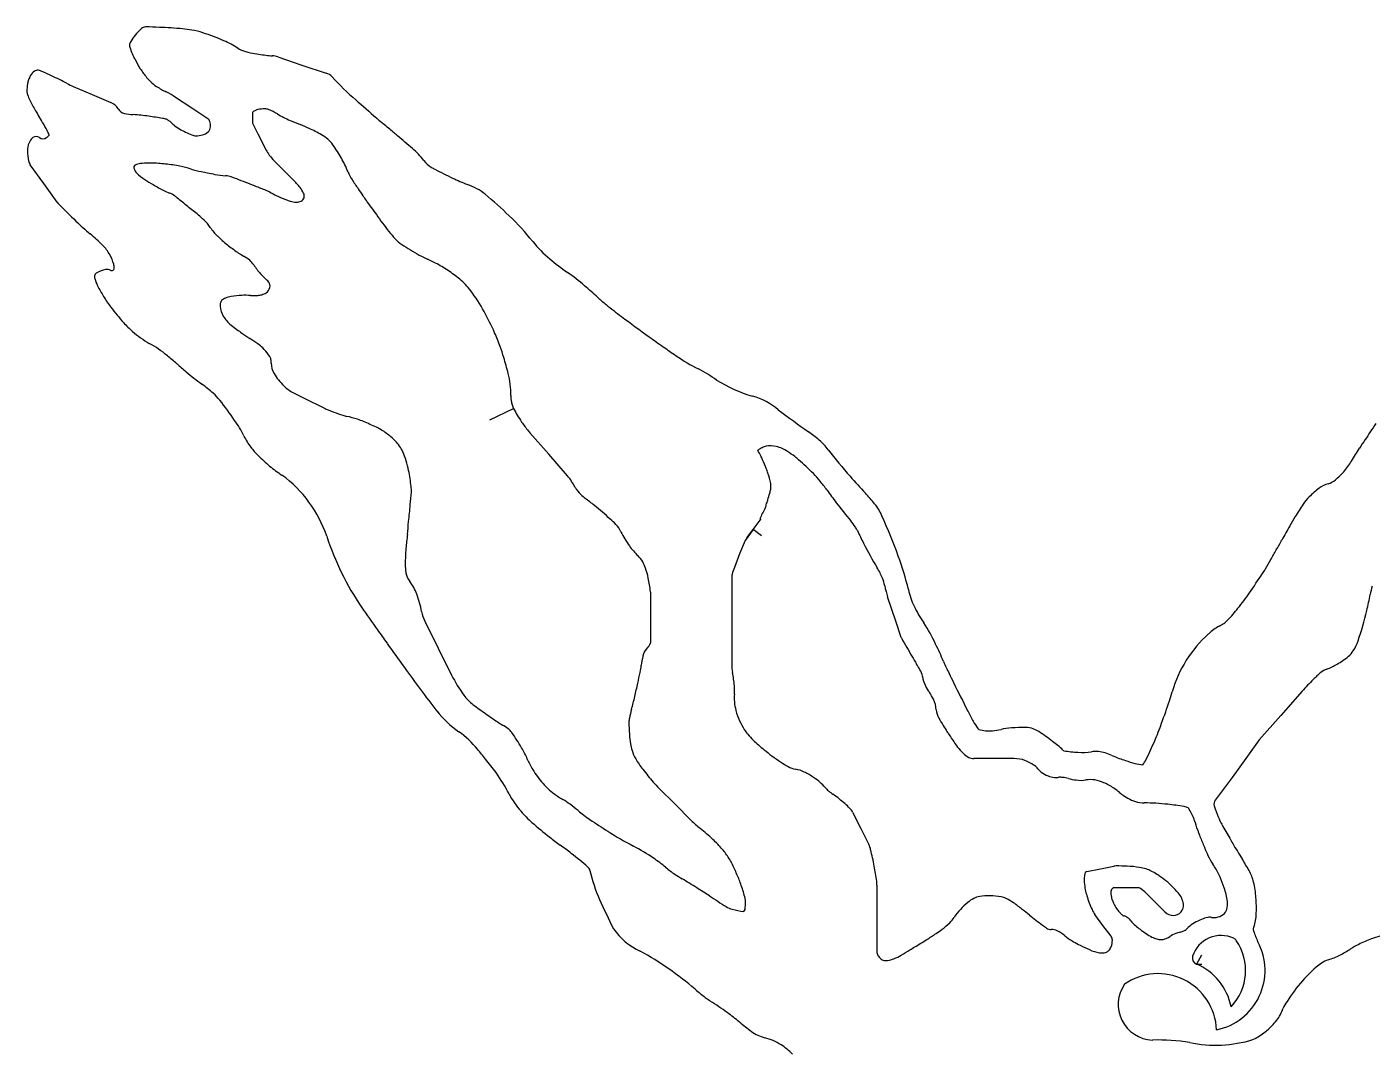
# Model space of a CAD drawing. Header units: metres. Extents: x 0 to 10.4, y -7.4 to 0.
# Drawn here: x -0.01 to 6.41, y -4.89 to 0.01 of the extents above; entities that cross this region are included whole.
import ezdxf

# ---------------------------------------------------------------- set-up
doc = ezdxf.new("R2010")
doc.units = ezdxf.units.M

msp = doc.modelspace()

# ---------------------------------------------------------------- linework, layer by layer
at = {"layer": 'CUT'}
for p, q in [((1.189, -0.135), (1.304, -0.174)), ((1.304, -0.174), (1.42, -0.212)), ((0.213, -0.276), (0.303, -0.315)), ((0.303, -0.315), (0.393, -0.353)), ((0.778, -0.379), (0.701, -0.328)), ((0.855, -0.43), (0.778, -0.379)), ((1.068, -0.399), (1.068, -0.425)), ((1.068, -0.425), (1.068, -0.451)), ((1.068, -0.451), (1.094, -0.502)), ((1.094, -0.502), (1.133, -0.579)), ((1.171, -0.63), (1.222, -0.682)), ((0.072, -0.738), (0.008, -0.649)), ((1.222, -0.682), (1.261, -0.72)), ((0.136, -0.828), (0.072, -0.738)), ((1.261, -1.735), (1.312, -1.76)), ((1.312, -1.76), (1.415, -1.812)), ((2.201, -1.866), (2.314, -1.812)), ((2.481, -2.03), (2.391, -1.927)), ((2.571, -2.133), (2.481, -2.03)), ((3.49, -2.004), (3.479, -2.011)), ((3.493, -2.338), (3.455, -2.389)), ((3.488, -2.338), (3.493, -2.338)), ((3.456, -2.389), (3.418, -2.441)), ((3.455, -2.389), (3.425, -2.429)), ((3.496, -2.419), (3.456, -2.389)), ((3.418, -2.441), (3.392, -2.505)), ((3.392, -2.505), (3.367, -2.569)), ((3.354, -2.62), (3.354, -2.646)), ((3.354, -2.646), (3.354, -2.749)), ((2.969, -2.826), (2.969, -2.71)), ((3.354, -2.749), (3.354, -2.813)), ((4.137, -2.826), (4.098, -2.71)), ((3.354, -2.813), (3.354, -2.89)), ((1.89, -2.826), (1.954, -2.954)), ((2.969, -2.916), (2.969, -2.826)), ((4.163, -2.903), (4.137, -2.826)), ((5.629, -2.886), (5.631, -2.884)), ((3.354, -2.89), (3.354, -2.954)), ((1.954, -2.954), (2.018, -3.083)), ((3.354, -2.954), (3.354, -3.031)), ((6.076, -3.16), (5.973, -3.275)), ((5.973, -3.275), (5.87, -3.391)), ((4.528, -3.337), (4.533, -3.342)), ((5.87, -3.391), (5.806, -3.481)), ((4.573, -3.481), (4.509, -3.481)), ((4.625, -3.481), (4.573, -3.481)), ((4.702, -3.481), (4.625, -3.481)), ((5.277, -3.505), (5.316, -3.51)), ((5.806, -3.481), (5.742, -3.571)), ((5.742, -3.571), (5.665, -3.673)), ((3.084, -3.699), (3.007, -3.622)), ((3.161, -3.776), (3.084, -3.699)), ((5.665, -3.673), (5.661, -3.679)), ((3.931, -3.737), (3.97, -3.814)), ((3.97, -3.814), (4.009, -3.891)), ((5.048, -4.02), (5.113, -4.007)), ((5.113, -4.007), (5.177, -3.994)), ((4.047, -4.084), (4.047, -4.174)), ((5.241, -4.097), (5.177, -4.097)), ((5.292, -4.097), (5.241, -4.097)), ((5.369, -4.161), (5.331, -4.123)), ((5.421, -4.212), (5.369, -4.161)), ((3.412, -4.21), (3.418, -4.2)), ((4.047, -4.174), (4.047, -4.302)), ((5.125, -4.277), (5.087, -4.225)), ((5.164, -4.328), (5.125, -4.277)), ((4.047, -4.302), (4.047, -4.379)), ((4.047, -4.379), (4.047, -4.405)), ((5.595, -4.418), (5.571, -4.461)), ((5.571, -4.461), (5.596, -4.462)), ((5.36, -4.823), (5.362, -4.823)), ((5.54, -4.835), (5.539, -4.835)), ((5.84, -4.821), (5.844, -4.819))]:
    msp.add_line(p, q, dxfattribs=at)
for centre, radius, start, end in [((0.853186, -0.325205), 0.452905, 133.925, 139.655), ((0.552776, -0.012142), 0.019039, 107.661, 136.35), ((0.5599, -0.033699), 0.041743, 92.6086, 108.001), ((0.550947, -1.31476), 1.32278, 86.8341, 89.6945), ((0.469849, -3.32197), 3.33154, 85.4351, 87.348), ((0.520355, -0.080142), 0.038457, 150.149, 166.248), ((0.795161, -0.262047), 0.367944, 141.301, 146.879), ((0.686281, -0.507235), 0.508574, 79.6101, 84.5029), ((0.720418, -0.36484), 0.362444, 72.0697, 80.8586), ((0.40322, -1.29895), 1.34891, 66.9207, 71.4658), ((0.770282, -0.442683), 0.417293, 56.9273, 67.1984), ((0.512016, -0.08), 0.03038, 162.767, 197.233), ((0.840435, 0.027659), 0.375991, 198.076, 207.852), ((1.06369, 0.008133), 0.120596, 236.994, 256.236), ((1.17358, 0.375126), 0.503569, 254.027, 256.732), ((1.32075, 1.30042), 1.4396, 259.483, 261.139), ((1.2142, 0.545975), 0.677837, 260.215, 265.752), ((1.4328, 0.348352), 1.04958, 208.223, 210.986), ((0.744041, -0.059171), 0.249363, 212.186, 217.798), ((1.15681, -0.230962), 0.101218, 71.4549, 85.9252), ((0.112783, -0.283838), 0.119612, 160.546, 169.967), ((0.121934, -0.284157), 0.128376, 152.561, 161.772), ((0.062, -0.254), 0.061294, 123.69, 151.763), ((0.042106, -0.223977), 0.025278, 81.1385, 123.919), ((0.009773, -0.350928), 0.156187, 68.1114, 76.5883), ((-0.166596, -0.780502), 0.620554, 63.5303, 67.7875), ((-1.02782, -2.59313), 2.62729, 62.5328, 64.3371), ((0.839536, 0.002205), 0.362575, 216.213, 224.516), ((0.714635, -0.115707), 0.190877, 225.564, 237.116), ((1.39903, -0.275391), 0.066768, 42.8303, 71.6992), ((2.54407, 0.782927), 1.49245, 222.742, 228.799), ((0.21978, -0.299857), 0.227782, 170.688, 179.785), ((0.042783, -0.297759), 0.050798, 181.399, 199.84), ((0.201554, -0.242939), 0.218764, 199.233, 206.632), ((0.369511, 0.085237), 0.393685, 241.887, 246.575), ((0.830157, 0.058048), 0.399522, 236.732, 244.316), ((0.487298, -0.639418), 0.37769, 55.5413, 63.3003), ((0.776647, 0.034343), 0.857192, 205.968, 209.826), ((0.363206, -0.423177), 0.07624, 31.8016, 66.9958), ((0.468672, -0.359501), 0.046972, 210.018, 255.612), ((1.12501, -0.544093), 0.161106, 89.2917, 101.097), ((1.12741, -0.436069), 0.053071, 70.6379, 90.4374), ((112.138, 125.568), 167.571, 228.709, 228.754), ((1.63082, 0.579664), 1.87007, 211.305, 212.35), ((-2.11936, -1.74701), 2.54338, 30.504, 31.4235), ((0.503455, -0.193682), 0.216364, 257.602, 268.82), ((0.463617, -1.08354), 0.674469, 80.6668, 86.9929), ((-0.083138, -4.97131), 4.60034, 80.9687, 81.8001), ((0.624626, -0.538308), 0.111241, 76.8147, 82.5756), ((0.627302, -0.502296), 0.075776, 61.0332, 72.5696), ((0.637258, -0.490165), 0.060407, 51.3333, 63.7243), ((0.644496, -0.480504), 0.048342, 39.1232, 50.8768), ((0.84168, -0.450592), 0.024525, 18.0338, 57.1034), ((0.808081, -0.462741), 0.060245, 354.036, 19.1276), ((1.13029, -0.485824), 0.10686, 116.269, 125.659), ((1.10348, -0.429193), 0.044221, 102.378, 117.588), ((1.04679, -0.63491), 0.267583, 58.4011, 68.4688), ((1.47735, 0.088821), 0.574581, 239.647, 246.474), ((2.16645, 1.69869), 2.32572, 246.74, 248.021), ((1.91818, -0.107146), 0.410906, 230.894, 231.787), ((3.48527, 1.66648), 2.77709, 229.018, 229.779), ((-0.503505, -0.79121), 0.666012, 26.2155, 30.2192), ((0.033295, -0.445753), 0.090477, 304.853, 314.758), ((0.059588, -0.516565), 0.039585, 13.9826, 29.6203), ((0.094155, -0.507385), 0.003864, 317.413, 5.7173), ((0.717504, -0.420496), 0.046163, 219.727, 230.273), ((0.764156, -0.367371), 0.116854, 229.329, 234.921), ((1.28629, 0.434281), 1.07349, 236.705, 238.6), ((0.871764, -0.242767), 0.279623, 238.821, 243.958), ((0.937677, -0.11195), 0.4261, 243.717, 247.992), ((0.798, -0.459), 0.052, 247.38, 270), ((0.797, -0.381125), 0.129879, 270.441, 284.264), ((0.816374, -0.449798), 0.058579, 282.447, 313.91), ((0.830396, -0.465146), 0.037801, 314.732, 354.148), ((0.599115, -2.14207), 1.82256, 66.0831, 67.5197), ((1.07226, -1.07164), 0.652233, 60.1394, 65.9563), ((1.28664, -0.694348), 0.218299, 49.6427, 59.6324), ((-3.42579, -6.62016), 8.01332, 49.8512, 50.308), ((0.252953, -2.28134), 2.32493, 49.593, 50.2052), ((-18.2808, -23.909), 30.8075, 49.2453, 49.4194), ((0.094861, -0.581795), 0.099885, 158.384, 181.265), ((0.057663, -0.566097), 0.059527, 129.25, 159.242), ((0.036, -0.542015), 0.027215, 53.991, 126.009), ((0.0685, -0.497996), 0.027503, 233.135, 306.865), ((1.33961, -0.633667), 0.137761, 35.3308, 50.0879), ((0.937251, -0.920218), 0.631729, 28.5808, 35.4299), ((1.56992, -0.878955), 0.40297, 38.3368, 49.6172), ((0.276317, -0.577839), 0.281384, 181.255, 190.89), ((0.044559, -0.621974), 0.045464, 191.451, 216.474), ((1.2738, -0.507685), 0.157834, 206.861, 217.149), ((1.35217, -0.452369), 0.253726, 216.418, 224.434), ((0.85696, -0.971012), 0.726563, 23.3535, 29.0692), ((1.99782, -0.541836), 0.14178, 217.936, 237.191), ((0.511669, -0.661967), 0.009717, 142.111, 174.286), ((0.526783, -0.659054), 0.024859, 184.489, 203.583), ((0.551479, -0.654112), 0.049759, 197.409, 224.518), ((0.51525, -0.660786), 0.012226, 105.418, 156.954), ((0.550155, -0.761775), 0.119055, 93.9277, 108.692), ((0.675488, -0.528387), 0.226347, 225.202, 237.838), ((0.579608, -1.32924), 0.687272, 89.4671, 93.1368), ((0.590175, -1.04923), 0.407255, 85.9412, 90.5873), ((0.486168, -2.29592), 1.65824, 83.009, 85.4055), ((0.637228, -1.03704), 0.390356, 77.4574, 82.5266), ((0.549884, -1.4149), 0.778176, 73.1847, 77.2217), ((0.953336, -0.047837), 0.647218, 254.006, 258.473), ((1.72155, 3.58309), 4.35851, 258.116, 258.505), ((2.11251, 5.69343), 6.50453, 258.835, 259.158), ((1.0039, -0.047134), 0.657976, 259.943, 264.427), ((0.919612, -0.878119), 0.177295, 74.8323, 83.3966), ((1.75613, -0.587176), 0.251131, 202.431, 211.931), ((2.01937, -0.513218), 0.177529, 236.35, 242.719), ((3.78868, 2.96742), 4.08205, 243.04, 244.371), ((1.55531, 0.861811), 1.87156, 237.692, 239.093), ((0.995551, -0.103081), 0.756321, 237.932, 240.141), ((0.854936, -0.327496), 0.491794, 241.331, 248.162), ((0.910931, -0.878185), 0.179825, 66.7206, 72.1673), ((-0.922019, -5.80355), 5.43498, 68.5216, 69.4927), ((-3.34759, -11.9675), 12.059, 68.2498, 68.5207), ((0.874248, -1.3761), 0.657186, 66.8134, 67.9468), ((0.938601, -1.04267), 0.456135, 38.616, 45.0243), ((1.14753, -0.869703), 0.185, 27.2488, 37.1427), ((4.02556, 0.884673), 2.95602, 212.878, 213.899), ((3.0058, 0.210799), 1.73379, 214.211, 215.54), ((2.59517, 0.525387), 1.36418, 245.202, 248.401), ((1.87463, -1.28221), 0.581749, 62.9714, 67.9532), ((2.04496, -0.947311), 0.206025, 49.7782, 62.8417), ((0.186925, -0.790503), 0.063241, 216.365, 226.007), ((0.631145, -0.888079), 0.11181, 54.5462, 68.568), ((0.465045, -1.08635), 0.370217, 48.9856, 51.4033), ((-3.56119, -6.14585), 6.83588, 50.7923, 51.3526), ((1.06319, -0.95336), 0.194333, 63.7952, 68.946), ((1.59963, 0.054192), 0.947245, 241.594, 243.974), ((1.33684, -0.476928), 0.354689, 244.475, 248.528), ((1.63576, 0.231156), 1.12321, 247.559, 249.805), ((1.2767, -0.743118), 0.084882, 250.235, 270.2), ((1.27671, -0.771265), 0.056736, 270.293, 294.237), ((1.28725, -0.797715), 0.028319, 296.767, 340.861), ((1.28802, -0.798271), 0.027404, 341.425, 28.9637), ((4.04094, 0.854574), 2.95133, 214.028, 214.545), ((24.9239, 15.9291), 28.7061, 215.692, 215.86), ((0.701386, -2.55435), 2.30072, 46.228, 50.0734), ((5.79007, 4.79693), 7.97617, 224.928, 225.766), ((-3.11622, -5.74552), 6.24507, 51.0465, 51.6339), ((-0.514518, -2.40627), 2.01407, 47.8526, 48.8803), ((3.81562, 0.647777), 2.64699, 215.438, 217.62), ((1.45174, -1.77772), 1.22084, 38.6637, 46.4422), ((1.01682, -0.104836), 1.1343, 225.798, 230.414), ((0.737035, -1.02904), 0.153162, 31.9461, 49.2565), ((1.05063, -0.830557), 0.217976, 212.601, 227.01), ((-0.289614, -1.6759), 0.908994, 44.9235, 50.0556), ((1.30516, -0.583909), 0.572228, 225.208, 229.034), ((1.86066, 0.133469), 1.47899, 231.005, 233.407), ((2.16053, -0.619907), 0.56224, 218.252, 222.951), ((1.87422, -0.885182), 0.171932, 223.256, 236.77), ((2.85998, -0.652005), 0.582044, 218.584, 230.019), ((0.214292, -1.17538), 0.198764, 29.6674, 45.3409), ((0.237679, -1.1647), 0.173173, 13.5946, 30.428), ((1.1889, -0.786892), 0.339713, 231.839, 241.346), ((0.96452, -1.20972), 0.13905, 48.8606, 63.7593), ((2.33044, -0.217076), 0.980918, 235.865, 241.607), ((2.27161, -0.292848), 0.886429, 242.623, 245.428), ((0.401364, -1.31152), 0.166113, 101.939, 117.369), ((0.373871, -1.19084), 0.042401, 63.1825, 99.3252), ((0.397593, -1.1448), 0.009397, 240.738, 333.467), ((0.324024, -1.14223), 0.083979, 359.478, 12.5404), ((0.398, -1.143), 0.01, 323.13, 0), ((0.968283, -1.19513), 0.12577, 32.8008, 45.778), ((1.46901, -0.858015), 0.477899, 214.253, 220.755), ((1.50959, -1.93331), 0.922413, 62.1153, 64.7546), ((1.61717, -1.72572), 0.688613, 56.124, 61.9485), ((1.62257, -1.72963), 0.688883, 50.9031, 56.678), ((3.23837, -0.202211), 1.16983, 229.973, 235.216), ((0.349004, -1.1835), 0.034081, 165.557, 194.443), ((0.334823, -1.18122), 0.019824, 119.704, 161.717), ((0.475232, -1.1506), 0.164525, 194.573, 207.276), ((1.24951, -1.04849), 0.187278, 220.452, 229.548), ((1.04799, -1.28801), 0.125742, 39.5142, 50.4858), ((1.12206, -1.22726), 0.029958, 345.037, 40.0207), ((1.85556, -1.43753), 0.31528, 36.4998, 50.2882), ((1.94574, -2.05048), 1.08562, 49.4161, 54.8339), ((0.935053, -0.922095), 0.677981, 206.631, 211.665), ((0.97321, -0.893307), 0.725585, 212.018, 216.904), ((0.987373, -1.40917), 0.1329, 99.2544, 110.883), ((1.04715, -1.74798), 0.476937, 93.6238, 99.7958), ((1.03013, -1.60293), 0.331191, 84.9996, 92.2725), ((1.0702, -1.05208), 0.221208, 267.097, 276.176), ((1.09105, -1.19165), 0.080405, 272.103, 285.843), ((1.0791, -1.16695), 0.107529, 288.375, 300.081), ((1.11157, -1.22559), 0.040539, 301.915, 346.577), ((1.48128, -1.72599), 0.787779, 28.5903, 37.1722), ((1.23493, -2.91009), 2.20096, 47.7071, 49.921), ((3.2916, -0.661121), 0.846644, 227.167, 230.669), ((1.30609, -0.639672), 1.14408, 217.051, 221.784), ((1.00616, -1.3195), 0.092274, 177.205, 182.795), ((0.939178, -1.313), 0.025257, 175.458, 184.542), ((1.03178, -1.3123), 0.11836, 185.671, 209.73), ((0.939101, -1.3148), 0.025387, 135.479, 171.39), ((0.958207, -1.33487), 0.053089, 110.057, 134.494), ((4.31711, 0.609353), 2.47935, 230.946, 233.087), ((0.789994, -1.09999), 0.452518, 221.866, 229.482), ((1.05657, -1.29865), 0.146653, 209.559, 231.863), ((0.531703, -2.2244), 1.86016, 24.6018, 28.0736), ((7.53686, 4.9438), 7.87879, 233.297, 234.494), ((0.810722, -1.08693), 0.475975, 228.607, 240.453), ((1.80781, -0.320752), 1.3798, 232.403, 233.857), ((1.52823, -0.736284), 0.879546, 232.599, 234.462), ((1.59219, -0.631461), 1.00206, 234.97, 237.65), ((1.54083, -1.76759), 0.752474, 19.5332, 24.9649), ((6.95222, 4.06485), 6.82381, 234.204, 234.885), ((0.318115, -1.96908), 0.534418, 49.9485, 61.1477), ((0.565623, -2.26475), 0.927064, 55.2535, 58.065), ((0.992753, -1.64266), 0.172498, 43.9224, 54.0595), ((0.859695, -1.77639), 0.361127, 37.8109, 44.561), ((1.12187, -1.91359), 1.19615, 16.7934, 19.4142), ((6.4282, 3.32086), 5.9138, 234.891, 235.622), ((-1.72406, -4.42095), 3.72536, 49.2441, 50.1716), ((2.99192, 1.00107), 3.46073, 228.704, 229.666), ((1.09691, -1.59274), 0.061127, 357.881, 38.127), ((1.24502, -1.59907), 0.087112, 177.325, 211.823), ((-0.148243, -2.26807), 2.51466, 14.3458, 16.1644), ((3.63554, -0.761095), 0.967966, 235.623, 242.927), ((1.76977, -0.414673), 1.59058, 230.218, 233.605), ((1.43555, -1.48243), 0.310508, 211.572, 225.264), ((1.93011, -1.73899), 0.370023, 358.449, 14.7145), ((2.89703, -2.21002), 0.658314, 54.2128, 63.088), ((0.287833, -2.42408), 0.906193, 49.113, 53.5674), ((1.33794, -1.58296), 0.170402, 224.787, 243.159), ((3.65698, -1.06899), 0.713491, 238.294, 253.472), ((0.709849, -1.93084), 0.257089, 38.1583, 48.2619), ((-0.486358, -2.88046), 1.7844, 34.5687, 38.4033), ((2.43767, -1.75146), 0.137689, 178.975, 206.083), ((2.43708, -1.75224), 0.136817, 189.152, 205.899), ((3.37594, -2.0465), 0.303706, 48.7972, 75.1066), ((1.52091, -1.59796), 0.23881, 243.674, 248.401), ((1.96702, -0.445751), 1.47436, 248.764, 250.67), ((1.59671, -1.52382), 0.334569, 249.401, 256.393), ((1.3907, -2.41264), 0.577841, 72.027, 77.2728), ((2.65381, -1.64581), 0.378271, 206.061, 211.418), ((2.71343, -1.62282), 0.441283, 209.931, 215.011), ((7.43036, 3.35207), 6.4487, 233.295, 234.886), ((0.540041, -2.18146), 0.542652, 26.1857, 35.2853), ((1.45965, -2.19502), 0.349561, 66.685, 71.7705), ((0.93141, -3.46241), 1.72261, 65.0153, 67.2342), ((1.52155, -2.18273), 0.31347, 53.729, 63.993), ((5.22918, 0.231753), 3.56662, 216.226, 217.087), ((2.49407, -1.82975), 0.141705, 219.036, 223.335), ((3.29367, -2.52242), 0.736147, 49.5773, 54.5142), ((12.0661, -5.6246), 6.76807, 146.844, 147.217), ((13.2675, -6.52948), 8.26939, 145.813, 146.148), ((1.29603, -1.81468), 0.29764, 205.327, 217.532), ((1.52216, -2.18814), 0.317492, 44.401, 54.3964), ((1.61807, -2.0951), 0.183875, 24.7922, 44.5981), ((3.586, -2.183), 0.288212, 37.3868, 50.0672), ((7.42811, -2.68225), 1.27616, 145.532, 147.736), ((1.39268, -1.73264), 0.424303, 218.366, 225.446), ((1.74028, -1.39426), 0.90936, 224.797, 229.525), ((1.42327, -2.18071), 0.396638, 10.7095, 24.2184), ((2.63618, -2.48159), 0.965299, 27.4243, 29.1772), ((3.56046, -2.11482), 0.131326, 113.07, 122.448), ((3.21131, -2.16679), 0.310157, 20.9291, 24.7382), ((3.5239, -2.02371), 0.033241, 100.231, 116.639), ((3.53777, -2.10799), 0.118649, 75.7358, 99.5896), ((3.52781, -2.15392), 0.16562, 55.7609, 76.3141), ((3.12643, -2.75372), 0.887327, 53.4386, 56.1262), ((3.46898, -2.28252), 0.30485, 47.992, 52.3968), ((5.8128, -0.478087), 2.51632, 217.445, 221.183), ((4.0259, -0.596159), 2.71484, 327.321, 328.838), ((1.53003, -1.63402), 0.590514, 229.943, 236.952), ((0.655137, -2.32688), 1.17856, 6.96333, 10.7526), ((1.03778, -3.13652), 2.68979, 22.7119, 23.6853), ((2.87015, -2.3464), 0.694777, 19.0178, 20.9484), ((2.68177, -3.19351), 1.5088, 45.2493, 48.9311), ((6.00743, -1.8796), 0.354311, 309.753, 318.797), ((5.92993, -1.82446), 0.449038, 320.016, 328.063), ((0.856499, -2.61168), 0.597103, 18.7244, 53.9368), ((2.36423, -2.30985), 0.272084, 26.8404, 40.5397), ((3.26612, -2.21544), 0.277793, 9.62331, 20.0939), ((3.456, -2.183), 0.085159, 350.538, 9.46232), ((3.4777, -2.39093), 0.378467, 37.9851, 45.2819), ((2.02514, -3.52518), 2.22142, 36.623, 37.9849), ((5.79239, -0.498835), 2.4873, 221.133, 223.628), ((6.22857, -2.2872), 0.119908, 104.278, 126.648), ((6.17542, -2.08584), 0.088368, 285.473, 311.518), ((-5.268, -1.64904), 7.11615, 354.994, 355.479), ((1.70307, -2.20171), 0.123205, 356.141, 8.26395), ((2.72151, -2.1241), 0.130646, 208.782, 228.537), ((2.82009, -2.03646), 0.262072, 225.07, 230.955), ((1.98654, -3.15053), 1.12956, 50.8953, 53.7162), ((2.72437, -1.98707), 0.843023, 341.97, 344.313), ((3.31395, -2.15621), 0.229698, 345.171, 349.772), ((7.51027, 0.484081), 4.57286, 215.941, 216.891), ((3.35012, -2.81326), 0.87745, 38.5861, 42.9855), ((6.27557, -2.40053), 0.236239, 134.835, 145.876), ((6.44379, -2.56719), 0.473036, 127.32, 135.052), ((-10.9765, -1.04694), 12.8558, 354.178, 354.541), ((0.41739, -5.01866), 3.56916, 48.6581, 50.2636), ((3.91996, -2.52609), 0.471129, 149.504, 156.47), ((3.1819, -2.17444), 0.350654, 341.276, 344.016), ((2.8895, -2.06685), 0.661773, 342.032, 344.113), ((5.8736, -0.710501), 2.54693, 217.501, 219.981), ((3.83909, -2.42615), 0.253813, 23.9797, 39.1231), ((7.78314, -3.40668), 2.04873, 146.234, 148.197), ((-10.1219, -1.20787), 11.9895, 354.236, 354.529), ((2.47514, -2.68993), 0.461596, 44.9183, 49.4869), ((2.70809, -2.45413), 0.130163, 25.0568, 43.8212), ((3.70834, -2.52675), 0.27922, 32.4341, 40.0736), ((1.22603, -3.59061), 3.11459, 20.2029, 24.016), ((15.8128, -7.89031), 11.2446, 150.604, 151.001), ((6.92039, -2.87573), 1.0357, 148.007, 150.835), ((2.72181, -1.99366), 1.36795, 198.16, 214.02), ((16.4212, -3.97272), 14.6973, 173.904, 174.167), ((3.20333, -2.21917), 0.417987, 205.482, 216.194), ((3.81685, -2.46323), 0.153634, 26.7853, 34.1458), ((5.51118, -1.67837), 1.71375, 204.682, 206.91), ((2.5512, -2.54651), 0.754223, 174.864, 180.493), ((3.14438, -2.26961), 0.340681, 215.203, 225.597), ((5.61327, -1.62485), 1.829, 206.958, 211.151), ((-1.54676, 1.72208), 8.5988, 330.348, 330.7), ((1.21354, 0.165968), 5.4301, 330.766, 331.332), ((2.04626, -2.5563), 0.24928, 179.241, 188.93), ((2.8158, -2.60976), 0.132276, 30.3097, 47.0099), ((2.78329, -2.62439), 0.167772, 17.8369, 29.0205), ((2.86603, -2.98709), 1.36707, 13.1965, 20.202), ((-0.879916, 1.3059), 7.81345, 330.21, 330.581), ((1.89286, -2.57868), 0.094284, 189.966, 217.439), ((2.57137, -2.70109), 0.393084, 11.905, 19.0175), ((1.76889, -2.85433), 1.21002, 8.04422, 11.1662), ((3.43034, -2.61937), 0.076341, 166.847, 180.472), ((3.60002, -2.66501), 0.252022, 157.608, 165.522), ((3.78503, -2.73605), 0.310475, 21.9484, 32.1133), ((3.83497, -2.7109), 0.254796, 12.2129, 20.9013), ((-0.213245, 1.44447), 7.31782, 325.589, 326.458), ((5.52703, -2.3485), 0.437738, 325.091, 328.686), ((1.63583, -2.77751), 0.230672, 20.4277, 37.8409), ((2.79097, -2.71166), 0.178035, 0.534938, 8.6129), ((4.5933, -2.55082), 0.520248, 191.777, 197.817), ((4.59383, -2.58349), 0.407241, 192.986, 204.752), ((4.78065, -1.96213), 1.27273, 320.947, 325.063), ((6.97873, -2.8082), 0.588944, 165.325, 169.314), ((10.745, 3.60405), 11.1507, 214.795, 215.473), ((1.306, -2.89299), 0.580113, 11.2313, 19.7457), ((4.71797, -2.52319), 0.545228, 205.044, 214.753), ((4.36166, -2.30956), 2.07521, 347.039, 349.184), ((2.05192, -2.74775), 0.179837, 190.33, 205.791), ((5.6156, -2.71684), 0.147482, 295.46, 315.615), ((5.11382, -2.25099), 0.832133, 316.859, 321.939), ((4.74901, -2.38), 1.68203, 341.274, 346.418), ((24.2497, 13.3179), 27.786, 215.625, 215.788), ((3.69461, -3.22531), 0.695843, 24.6583, 34.2187), ((6.02388, -3.3272), 0.592099, 131.829, 163.9), ((5.76694, -3.02504), 0.19589, 116.676, 133.946), ((75.8433, 50.025), 91.1048, 215.54, 215.629), ((3.00633, -3.00741), 0.077682, 132.353, 169.312), ((2.92011, -2.91474), 0.048903, 313.863, 358.525), ((4.1909, -2.89474), 0.029095, 196.491, 207.111), ((11.3494, 1.17698), 8.26456, 209.622, 210.302), ((1.08617, -4.46895), 3.58552, 23.8704, 25.3292), ((6.15515, -2.85769), 0.196964, 326.291, 341.558), ((3.58181, -3.12118), 0.664293, 168.875, 172.633), ((5.88228, -2.02609), 1.92823, 210.096, 211.375), ((6.021, -2.65958), 0.432193, 300.753, 309.515), ((6.21815, -2.90096), 0.120555, 310.226, 326.781), ((6.6925, 0.465233), 6.02834, 215.635, 216.873), ((-5.2273, -1.37433), 8.31895, 347.873, 348.239), ((2.51782, -2.98203), 0.408762, 347.572, 352.412), ((3.55006, -3.03159), 0.196061, 179.826, 191.595), ((2.848, -3.176), 0.520697, 4.62657, 11.6336), ((3.37328, -3.55948), 1.01224, 29.7624, 31.5389), ((4.16704, -3.10711), 0.098636, 10.5796, 30.5325), ((5.96892, -2.32082), 1.74889, 203.493, 205.546), ((7.07011, -1.79323), 2.96995, 205.568, 206.491), ((6.53943, -3.5146), 0.581267, 130.103, 135.058), ((6.22122, -3.13588), 0.086602, 109.014, 130.475), ((6.10982, -2.81309), 0.254871, 289.049, 301.241), ((2.62175, -2.7796), 0.675701, 206.681, 216.13), ((-9.33763, -0.434249), 12.5352, 347.324, 347.619), ((3.118, -3.1535), 0.249763, 355.522, 4.47787), ((4.45086, -3.05554), 0.18983, 190.151, 204.412), ((4.42685, -3.06409), 0.164447, 205.157, 217.851), ((30.3152, 9.74861), 28.9228, 206.414, 206.716), ((7.05178, -4.01394), 1.29668, 135.432, 138.81), ((6.55286, 0.348186), 5.84641, 216.776, 218.035), ((2.25798, -3.04498), 0.225414, 216.164, 232.577), ((1.70993, -2.90755), 1.2142, 343.815, 346.791), ((3.612, -3.192), 0.245738, 175.566, 184.434), ((4.15483, -3.27372), 0.178976, 25.0298, 37.407), ((4.1817, -3.25987), 0.148773, 4.57539, 24.573), ((0.555659, -1.52956), 5.16655, 339.818, 341.078), ((4.67538, -2.96297), 0.804871, 342.5, 345.61), ((2.33334, -2.95332), 0.488767, 217.964, 234.857), ((2.72887, -2.41508), 1.01186, 233.077, 235.104), ((4.77826, 0.41869), 4.50892, 234.345, 235.293), ((3.43702, -3.40177), 0.582247, 164.483, 168.732), ((3.57001, -3.19608), 0.203562, 184.202, 195.651), ((3.70753, -3.15917), 0.345942, 195.394, 204.204), ((4.43142, -3.23937), 0.101789, 184.862, 208.537), ((5.46709, -2.76164), 1.10307, 206.51, 209.392), ((2.98041, -2.17661), 1.35173, 235.305, 237.845), ((2.05265, -3.66277), 0.400268, 53.9868, 58.6331), ((2.96005, -3.30751), 0.096055, 168.284, 179.698), ((3.72098, -3.30648), 0.856982, 180.035, 183.915), ((3.77724, -3.12069), 0.425351, 205.082, 211.353), ((5.39535, -2.67979), 1.21634, 210.002, 211.925), ((5.11092, -2.87886), 0.869847, 210.703, 212.952), ((5.04305, -2.97962), 0.626893, 211.054, 214.756), ((4.71938, -3.73409), 0.400242, 94.3535, 101.586), ((4.74959, -4.23821), 0.905241, 89.5313, 93.8381), ((4.75751, -3.43509), 0.102091, 70.2568, 90.2881), ((4.0042, -2.81706), 1.48567, 337.024, 340.541), ((1.78153, -3.73657), 0.469338, 39.8227, 54.8114), ((2.23865, -3.40263), 0.080526, 34.5202, 52.2066), ((1.51874, -3.9216), 0.967977, 30.5901, 35.6812), ((3.3356, -3.33723), 0.470418, 183.384, 189.022), ((3.55562, -3.25511), 0.166153, 211.532, 221.407), ((3.83393, -3.01692), 0.532456, 220.823, 224.935), ((3.76624, -3.08195), 0.438613, 225.167, 229.605), ((6.22777, -2.13165), 2.21355, 213.457, 213.923), ((8.91376, -0.369163), 5.42608, 213.538, 213.842), ((4.85615, -3.09661), 0.537034, 213.243, 217.833), ((4.58112, -3.17582), 0.17301, 253.852, 275.6), ((4.56451, -2.97607), 0.373433, 275.145, 281.506), ((4.75244, -3.4557), 0.123227, 57.3061, 71.274), ((3.87439, -4.74832), 1.68582, 53.1675, 55.9215), ((4.57924, -3.8142), 0.515636, 46.5277, 53.6315), ((3.80432, -2.72016), 1.70755, 333.39, 336.648), ((0.822047, -4.54206), 1.7221, 37.9504, 39.9614), ((1.9879, -3.6448), 0.423248, 22.4751, 30.655), ((3.09705, -3.3692), 0.229886, 190.477, 198.463), ((3.07221, -3.3835), 0.201875, 196.846, 209.205), ((4.20734, -2.59186), 1.09787, 228.648, 230.499), ((4.76617, -1.87313), 2.00809, 231.241, 232.582), ((4.75534, -3.16226), 0.417261, 219.203, 224.553), ((4.52966, -3.38648), 0.099144, 223.715, 243.227), ((4.95731, -3.41599), 0.033459, 225.849, 236.831), ((5.07212, -2.49401), 0.959269, 262.023, 266.048), ((5.0245, -3.14611), 0.305455, 266.528, 278.757), ((5.0905, -3.59187), 0.145184, 71.7347, 97.7176), ((5.05378, -3.72192), 0.28025, 65.9482, 72.9397), ((-0.28901, -5.43397), 3.14679, 36.822, 38.3152), ((2.69963, -3.35029), 0.347011, 202.485, 211.577), ((3.2449, -3.28131), 0.402497, 209.908, 218.523), ((4.01848, -2.8435), 0.783098, 232.89, 236.565), ((3.9157, -2.99959), 0.596207, 236.543, 240.598), ((3.67607, -3.42838), 0.105016, 239.645, 260.645), ((4.50976, -3.42694), 0.054065, 242.738, 269.189), ((4.70268, -3.62612), 0.145124, 69.7139, 90.2702), ((4.68738, -3.66878), 0.19044, 51.8585, 69.8454), ((4.75321, -3.58013), 0.080121, 36.0315, 49.7263), ((5.36924, -3.01365), 0.49509, 246.017, 250.38), ((5.55961, -2.49287), 1.04957, 250.137, 251.812), ((6.01414, -1.21858), 2.40231, 250.999, 252.131), ((5.18584, -3.4149), 0.161199, 323.848, 334.225), ((1.63049, -3.98555), 0.742201, 26.9649, 36.1234), ((2.80331, -3.29077), 0.466518, 211.137, 221.517), ((4.55839, -2.24825), 2.07356, 218.251, 220.43), ((3.36782, -3.259), 0.511817, 220.736, 225.173), ((3.63762, -3.67057), 0.14021, 63.5846, 81.2306), ((3.51362, -3.91953), 0.418339, 56.4204, 63.5429), ((3.59056, -3.80166), 0.277587, 47.8067, 56.1959), ((4.867, -3.496), 0.0614, 217.057, 232.943), ((4.91671, -3.42529), 0.147816, 234.085, 248.695), ((4.90526, -3.46332), 0.10827, 247.027, 264.032), ((4.89891, -3.45311), 0.117995, 267.615, 277.837), ((4.91887, -3.66291), 0.092986, 81.2573, 92.383), ((4.91529, -3.74205), 0.171968, 74.9293, 84.0878), ((5.0353, -3.27928), 0.306129, 255.761, 262.813), ((5.0205, -3.43), 0.154795, 261.268, 278.732), ((5.0655, -3.71), 0.128808, 80.3915, 99.6085), ((5.05201, -3.7704), 0.190634, 66.1797, 79.4232), ((2.6558, -3.46024), 0.409852, 207.424, 221.535), ((2.70517, -3.38007), 0.333846, 221.207, 233.375), ((2.82188, -3.20992), 0.540086, 234.207, 239.652), ((3.5875, -3.8075), 0.283977, 41.8597, 48.1403), ((3.931, -3.503), 0.175069, 221.063, 228.937), ((3.9719, -3.45216), 0.240284, 229.547, 235.845), ((3.58078, -4.03184), 0.459007, 51.4236, 56.0687), ((5.01213, -3.86907), 0.297029, 56.2846, 66.8296), ((5.0114, -3.86277), 0.292217, 48.7697, 55.4803), ((5.33947, -3.47718), 0.214123, 230.751, 238.627), ((2.37369, -3.97179), 0.343839, 52.5007, 59.3449), ((1.99059, -4.48845), 0.987003, 50.3044, 53.1152), ((3.46961, -4.16486), 0.632329, 44.8377, 51.0639), ((3.86725, -3.76935), 0.071488, 26.9037, 44.7717), ((5.42389, -3.35793), 0.360021, 237.037, 243.1), ((5.30398, -3.59162), 0.097381, 243.808, 255.743), ((5.32552, -3.51734), 0.174694, 254.895, 268.845), ((5.30484, -4.86599), 1.17412, 83.6845, 89.1628), ((5.16428, -6.11204), 2.42806, 81.7664, 83.6221), ((5.50208, -3.76702), 0.058864, 69.1872, 80.3026), ((5.51529, -3.73623), 0.025426, 31.3479, 72.3376), ((5.68602, -3.69791), 0.031361, 142.908, 196.842), ((6.64076, -3.36917), 1.04109, 198.935, 201.931), ((2.82245, -3.31949), 0.627953, 221.065, 227.844), ((3.38107, -2.69806), 1.46355, 227.96, 232.297), ((2.92948, -3.36024), 0.480777, 230.086, 234.164), ((3.15226, -3.09382), 0.827557, 232.458, 235.034), ((5.99555, 1.26194), 6.02883, 236.614, 237.576), ((3.5124, -3.42169), 0.499019, 225.236, 231.828), ((5.27826, -3.87744), 0.301329, 19.6731, 30.8332), ((4.75004, -4.06621), 0.862265, 16.4528, 19.6682), ((5.96492, -3.64393), 0.311556, 201.477, 209.215), ((3.61876, -2.49686), 1.58164, 237.244, 242.36), ((2.60211, -4.5691), 0.96563, 46.7294, 51.4418), ((5.94252, -3.70975), 0.382368, 197.071, 202.002), ((34.949, 13.0749), 33.7719, 209.971, 210.096), ((3.92268, -1.96682), 2.3734, 232.748, 234.249), ((0.85003, -6.18202), 2.84291, 52.2884, 53.6267), ((2.42439, -4.76883), 0.985143, 55.5976, 62.1244), ((2.84223, -4.31624), 0.616933, 40.6924, 46.8698), ((3.03585, -4.14879), 0.360954, 32.2841, 40.5776), ((3.90617, -3.93861), 0.113313, 12.0257, 24.8442), ((7.17512, -3.2293), 1.70528, 201.454, 203.307), ((6.56554, -3.51025), 1.03441, 202.374, 204.731), ((10.7444, -1.17671), 5.6872, 208.152, 208.45), ((7.64251, -2.76605), 2.20423, 210.537, 212.766), ((1.64402, -5.16202), 1.55031, 48.6622, 52.4438), ((2.62122, -4.50191), 0.653804, 50.2823, 56.6128), ((3.11047, -4.10656), 0.275336, 27.3643, 33.1486), ((2.8223, -4.21342), 1.2314, 10.264, 14.0246), ((5.94429, -3.78898), 0.3536, 205.823, 213.667), ((4.78179, -4.59026), 1.18868, 28.9435, 32.077), ((2.64765, -4.02141), 0.031023, 11.9311, 49), ((3.382, -3.857), 0.721512, 192.649, 204.221), ((3.30137, -3.69852), 0.398908, 228.873, 236.981), ((5.67873, 0.129967), 4.9054, 238.065, 238.532), ((2.30721, -4.48641), 1.16375, 22.9301, 25.7948), ((2.81674, -4.28644), 0.616741, 18.9658, 24.2638), ((2.1161, -4.35467), 1.95152, 8.53603, 10.6502), ((5.15703, -4.05854), 0.121674, 165.95, 185.879), ((5.05051, -4.03151), 0.011784, 102.312, 167.688), ((5.18782, -4.05202), 0.059017, 89.825, 100.564), ((5.19149, -5.21299), 1.22, 87.6742, 90.1639), ((5.20902, -4.58651), 0.593368, 81.2775, 86.9102), ((5.27644, -4.17979), 0.181197, 72.4749, 82.8469), ((5.27243, -4.18136), 0.183929, 63.3271, 71.4331), ((5.23615, -4.24834), 0.26008, 55.8902, 62.8085), ((5.19436, -4.33396), 0.354658, 54.5622, 58.0577), ((5.26533, -4.24156), 0.462382, 26.8114, 33.7015), ((5.50611, -4.11495), 0.190428, 20.9066, 25.4906), ((5.62645, -4.12512), 0.224429, 14.2178, 29.385), ((-7.56484, -21.2731), 20.2638, 57.9544, 58.1843), ((-0.03627, -9.20573), 6.04058, 57.064, 57.7508), ((2.63058, -4.34299), 0.811208, 13.9087, 18.4698), ((3.91476, -4.08143), 0.132261, 358.888, 7.13747), ((5.40502, -4.03614), 0.370663, 185.397, 190.864), ((5.29996, -4.05884), 0.263217, 190.322, 196.819), ((5.187, -4.117), 0.024042, 135, 163.072), ((5.17641, -4.10528), 0.008301, 85.8942, 140.503), ((5.29335, -4.11709), 0.020137, 58.0772, 93.8503), ((5.20238, -4.24664), 0.178407, 43.8691, 55.2787), ((4.53276, -5.21431), 1.45581, 51.7523, 53.4369), ((5.28449, -4.24784), 0.231572, 43.3086, 49.7877), ((4.92741, -4.61573), 0.744101, 41.4664, 45.0622), ((3.64925, -4.84881), 2.18703, 20.1061, 21.5075), ((5.43015, -4.19863), 0.291159, 7.22763, 20.4297), ((5.42457, -4.17017), 0.431226, 3.47867, 13.4314), ((6.14897, -2.61193), 3.7557, 204.226, 206.573), ((8.79338, 4.47439), 10.2416, 237.217, 237.748), ((3.02997, -4.16047), 0.390034, 354.183, 359.629), ((3.35893, -4.16351), 0.06107, 0.477549, 14.7117), ((4.6765, -4.41047), 0.312875, 128.906, 137.724), ((4.58382, -4.29383), 0.163899, 117.16, 129.303), ((4.55305, -4.23698), 0.09929, 99.3017, 116.336), ((4.58371, -4.40902), 0.274034, 89.5204, 99.8133), ((4.58036, -4.49003), 0.355078, 80.3303, 89.0896), ((4.6262, -4.21673), 0.077958, 61.8355, 79.8064), ((4.47339, -4.5144), 0.412558, 56.8483, 62.6389), ((4.33982, -4.68665), 0.630058, 50.5694, 55.2449), ((5.76176, -3.90237), 0.750715, 198.052, 203.44), ((5.19608, -4.12162), 0.034117, 160.095, 177.285), ((5.23794, -4.11751), 0.075977, 181.879, 193.31), ((5.35439, -4.09761), 0.19403, 191.109, 198.133), ((5.27606, -4.12113), 0.112283, 199.169, 208.09), ((5.41006, -4.18913), 0.099945, 8.12577, 41.4245), ((5.62801, -4.17393), 0.091774, 343.5, 7.47209), ((5.3173, -4.19135), 0.539784, 0.992809, 5.03277), ((3.37888, -4.10695), 0.094853, 237.561, 256.042), ((3.50252, -3.6011), 0.61559, 256.23, 261.544), ((4.65655, -4.39785), 0.289653, 136.916, 146.504), ((2.43563, -7.13671), 3.73288, 51.2131, 51.8795), ((6.59459, -1.90742), 2.94873, 231.872, 232.634), ((5.17975, -4.15481), 0.116318, 203.397, 217.116), ((5.38231, -4.06752), 0.231278, 207.412, 213.746), ((5.3162, -4.10674), 0.154575, 215.27, 222.917), ((5.33315, -4.10518), 0.168379, 219.377, 222.995), ((5.27155, -4.16345), 0.083588, 222.576, 227.424), ((5.2346, -4.2008), 0.031145, 230.997, 255.873), ((5.2158, -4.2709), 0.041443, 52.5496, 74.3203), ((5.46152, -4.17222), 0.056784, 224.474, 269.476), ((5.46129, -4.18087), 0.048135, 269.655, 319.699), ((5.46222, -4.18123), 0.04719, 319.301, 7.58438), ((5.6552, -4.16592), 0.072746, 277.741, 307.019), ((5.66751, -4.18368), 0.051161, 307.984, 341.393), ((5.62343, -4.21385), 0.23306, 340.408, 356.273), ((5.02098, -4.18772), 0.836035, 357.17, 0.392221), ((3.0441, -4.11809), 0.30792, 214.389, 245.824), ((4.15128, -4.02628), 0.33903, 301.614, 307.57), ((3.96999, -3.80801), 0.622666, 308.546, 312.918), ((4.29822, -4.16516), 0.137635, 314.099, 328.046), ((5.82273, -2.96846), 1.63728, 231.567, 232.939), ((5.19945, -3.77707), 0.616467, 233.873, 236.143), ((4.87769, -4.2589), 0.037101, 234.222, 270.477), ((4.88072, -4.35594), 0.060004, 64.0243, 92.597), ((5.18722, -4.31217), 0.091616, 39.4158, 54.0556), ((5.38167, -4.15772), 0.15673, 217.899, 229.555), ((5.61538, -3.88954), 0.512447, 229.121, 232.3), ((5.74176, -3.68838), 0.749253, 234.061, 236.755), ((5.48353, -4.24134), 0.066596, 294.365, 316.71), ((5.62649, -4.37918), 0.132002, 119.244, 135.709), ((5.68709, -4.47996), 0.249569, 111.653, 120.08), ((5.67056, -4.42919), 0.196317, 103.12, 112.637), ((5.6345, -4.281), 0.043835, 78.819, 101.181), ((5.654, -4.16499), 0.073831, 261.432, 278.568), ((5.85308, -4.29662), 0.01109, 155.4, 181.981), ((5.86854, -4.29149), 0.02711, 191.736, 205.133), ((0.67856, 1.56683), 6.92418, 300.829, 301.389), ((1.99145, -0.816245), 4.20778, 303.03, 303.747), ((4.82379, -4.46787), 0.185567, 50.8303, 63.3592), ((5.15106, -4.06873), 0.330582, 230.549, 239.646), ((5.30667, -3.76817), 0.668818, 241.154, 244.335), ((5.1379, -4.34669), 0.032101, 359.446, 35.6055), ((5.08797, -4.34818), 0.082043, 337.936, 0.824864), ((5.47224, -4.11393), 0.245716, 234.914, 242.558), ((5.42379, -4.20031), 0.146769, 243.803, 253.456), ((5.40229, -4.27389), 0.070111, 253.177, 269.762), ((5.40226, -4.28396), 0.060042, 269.755, 288.19), ((5.38821, -4.2429), 0.103436, 288.481, 302.639), ((5.52833, -4.45378), 0.149775, 112.091, 124.266), ((5.54681, -4.51206), 0.210783, 104.511, 110.789), ((5.46201, -4.19027), 0.121998, 285.203, 293.677), ((5.68859, -4.46718), 0.142606, 64.937, 161.953), ((5.61023, -4.4915), 0.288147, 281.362, 28.2757), ((5.55698, -4.4913), 0.248747, 316.03, 34.8945), ((5.73458, -4.36577), 0.031293, 32.4134, 62.5657), ((6.52485, -4.07098), 0.719295, 198.818, 203.257), ((6.62065, -4.92915), 0.626095, 110.05, 116.121), ((6.75548, -5.28024), 1.00215, 105.599, 110.41), ((2.11349, -5.83673), 1.64752, 49.6581, 60.7698), ((4.06896, -4.40581), 0.021977, 177.894, 204.726), ((4.11587, -4.38081), 0.075103, 207.081, 221.936), ((4.03794, -4.20505), 0.246959, 291.388, 300.425), ((-1.10655, 4.27019), 10.1613, 301.238, 301.508), ((2.53349, -1.6227), 3.23499, 301.09, 301.567), ((5.53318, -3.34608), 1.14756, 243.269, 245.703), ((5.14345, -4.21245), 0.197579, 245.334, 259.957), ((5.11916, -4.34305), 0.064749, 260.973, 286.917), ((5.12832, -4.37181), 0.034569, 286.258, 313.232), ((5.11253, -4.35769), 0.055704, 315.113, 337.507), ((5.58182, -4.43261), 0.03038, 161.554, 249.138), ((6.10929, -4.13348), 0.31966, 286.485, 297.118), ((5.97012, -3.86923), 0.618307, 297.435, 302.793), ((6.5164, -4.726), 0.397821, 115.522, 122.1), ((4.08877, -4.40517), 0.038663, 221.915, 252.275), ((4.0914, -4.40204), 0.042479, 250.183, 278.936), ((4.0655, -4.28115), 0.166062, 281.288, 292.111), ((5.46497, -4.71574), 0.275925, 10.8076, 67.4014), ((6.57102, -4.97811), 0.660174, 127.734, 149.193), ((6.24079, -4.56615), 0.13258, 107.916, 123.816), ((5.38814, -4.78558), 0.279096, 2.37757, 125.016), ((3.45088, -4.2839), 0.402051, 227.643, 232.297), ((3.5749, -4.15434), 0.580714, 230.434, 236.218), ((5.36771, -4.65342), 0.169755, 145.389, 267.396), ((2.37324, -6.01832), 1.63715, 54.1095, 57.5365), ((5.79392, -4.60615), 0.201786, 322.498, 341.255), ((6.07083, -4.70228), 0.091351, 137.017, 159.975), ((2.55923, -5.74918), 1.31009, 50.588, 53.7989), ((4.23655, -3.72457), 1.31907, 230.132, 233.287), ((5.7152, -4.5409), 0.303988, 314.96, 321.773), ((3.55803, -4.63054), 0.187206, 234.003, 255.767), ((3.44113, -5.08106), 0.278234, 57.6523, 75.2432), ((5.7109, -4.54913), 0.300907, 296.252, 308.69), ((5.6536, -4.48115), 0.389794, 309.018, 315.161), ((3.41624, -5.11438), 0.319722, 44.5725, 57.0801), ((5.38251, -5.84497), 1.02217, 81.1368, 91.1496), ((5.66192, -4.23496), 0.612503, 258.423, 286.903)]:
    msp.add_arc(centre, radius, start, end, dxfattribs=at)

doc.saveas('drawing.dxf')
